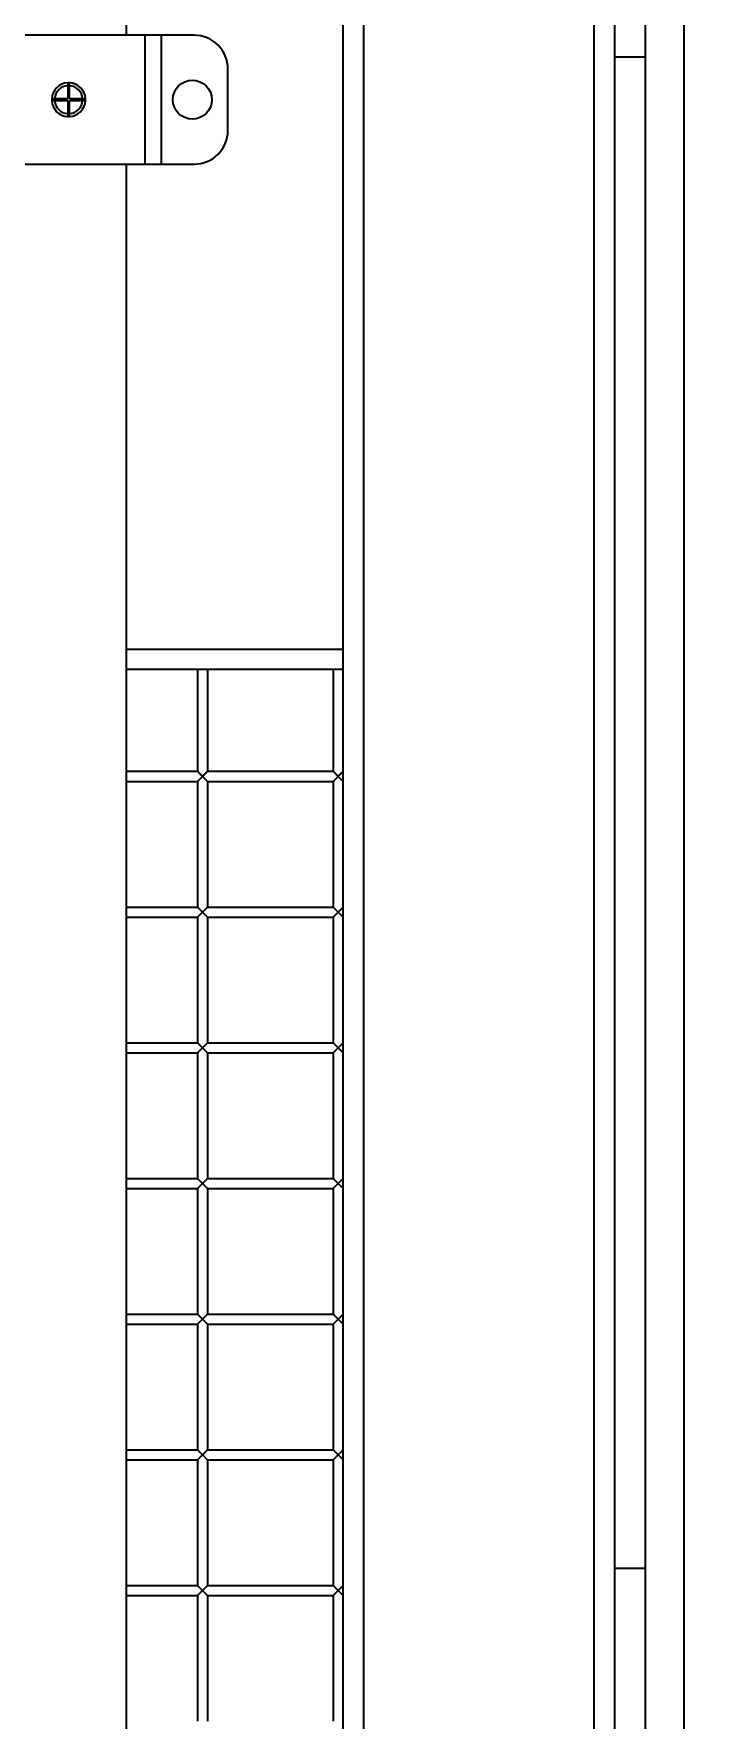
# Model space of a CAD drawing. Header units: millimetres. Extents: x 32496 to 166256, y 3504 to 23939.
# Drawn here: x 144652.9 to 144849.2, y 13085.1 to 13582.2 of the extents above; entities that cross this region are included whole.
import ezdxf

# ---------------------------------------------------------------- set-up
doc = ezdxf.new("R2010")
doc.units = ezdxf.units.MM
doc.layers.get('0').update_dxf_attribs({"lineweight": 35})
doc.layers.add('THICK', color=7, linetype='Continuous', lineweight=0)
doc.styles.add('TH_GBDIM', font='仿宋_GB2312.ttf', dxfattribs={"width": 0.8})
doc.dimstyles.new('TH_GBDIM', dxfattribs={"dimscale": 42, "dimtxt": 3, "dimasz": 3, "dimexe": 1.2, "dimexo": 0, "dimgap": 1, "dimtad": 1, "dimdec": 1, "dimdsep": 46, "dimtxsty": 'TH_GBDIM', "dimcen": 2.5, "dimdle": 252, "dimclrd": 4, "dimclre": 4, "dimclrt": 3, "dimadec": 0, "dimazin": 2, "dimtfac": 0.714286, "dimtdec": 1, "dimtmove": 0, "dimatfit": 3, "dimfxl": 1, "dimtolj": 1, "dimarcsym": 0})

# ---------------------------------------------------------------- blocks, each defined once
blk = doc.blocks.new('8-1250')
at = {"linetype": 'Continuous'}
for p, q in [((-3751.63, -34591.29), (-3751.63, -32232.29)), ((-3846.13, -32251.79), (-3846.13, -34571.79)), ((-3778.13, -34571.79), (-3778.13, -32251.79)), ((-3772.13, -32251.79), (-3772.13, -34571.79)), ((-3916.13, -32393.79), (-3916.13, -33324.79)), ((-3763.13, -32421.29), (-3763.13, -34421.29)), ((-3852.13, -33511.79), (-3852.13, -33311.79)), ((-3896.13, -33324.79), (-3970.13, -33324.79)), ((-3910.63, -33324.79), (-3910.63, -33362.79)), ((-3905.83, -33324.79), (-3905.83, -33362.79)), ((-3763.13, -33331.29), (-3772.13, -33331.29)), ((-3886.13, -33352.79), (-3886.13, -33334.79)), ((-3933.38, -33338.8), (-3933.38, -33343.54)), ((-3932.88, -33343.54), (-3932.88, -33338.8)), ((-3933.38, -33343.54), (-3938.12, -33343.54)), ((-3938.12, -33344.04), (-3933.38, -33344.04)), ((-3933.38, -33344.04), (-3933.38, -33348.78)), ((-3928.13, -33343.54), (-3932.88, -33343.54)), ((-3932.88, -33348.78), (-3932.88, -33344.04)), ((-3932.88, -33344.04), (-3928.13, -33344.04)), ((-3970.13, -33362.79), (-3896.13, -33362.79)), ((-3916.13, -33362.79), (-3916.13, -34431.79)), ((-3916.13, -33505.79), (-3852.13, -33505.79)), ((-3852.13, -33511.79), (-3916.13, -33511.79)), ((-3895.13, -33511.79), (-3895.13, -33541.79)), ((-3892.13, -33511.79), (-3892.13, -33541.79)), ((-3855.13, -33511.79), (-3855.13, -33541.79)), ((-3852.13, -34414.79), (-3852.13, -33511.79)), ((-3916.13, -33541.79), (-3895.13, -33541.79)), ((-3916.13, -33544.79), (-3895.13, -33544.79)), ((-3895.13, -33544.79), (-3892.13, -33541.79)), ((-3892.13, -33544.79), (-3895.13, -33541.79)), ((-3895.13, -33544.79), (-3895.13, -33581.79)), ((-3895.01, -33544.67), (-3894.22, -33543.88)), ((-3894.22, -33543.88), (-3893.63, -33543.29)), ((-3892.13, -33541.79), (-3855.13, -33541.79)), ((-3892.13, -33544.79), (-3892.13, -33581.79)), ((-3892.13, -33544.79), (-3855.13, -33544.79)), ((-3855.13, -33544.79), (-3852.13, -33541.79)), ((-3852.13, -33544.79), (-3855.13, -33541.79)), ((-3855.13, -33544.79), (-3855.13, -33581.79)), ((-3855.01, -33544.67), (-3854.22, -33543.88)), ((-3854.22, -33543.88), (-3853.63, -33543.29)), ((-3916.13, -33581.79), (-3895.13, -33581.79)), ((-3916.13, -33584.79), (-3895.13, -33584.79)), ((-3895.13, -33584.79), (-3892.13, -33581.79)), ((-3892.13, -33584.79), (-3895.13, -33581.79)), ((-3895.13, -33584.79), (-3895.13, -33621.79)), ((-3895.01, -33584.67), (-3894.22, -33583.88)), ((-3894.22, -33583.88), (-3893.63, -33583.29)), ((-3892.13, -33581.79), (-3855.13, -33581.79)), ((-3892.13, -33584.79), (-3892.13, -33621.79)), ((-3892.13, -33584.79), (-3855.13, -33584.79)), ((-3855.13, -33584.79), (-3852.13, -33581.79)), ((-3852.13, -33584.79), (-3855.13, -33581.79)), ((-3855.13, -33584.79), (-3855.13, -33621.79)), ((-3855.01, -33584.67), (-3854.22, -33583.88)), ((-3854.22, -33583.88), (-3853.63, -33583.29)), ((-3916.13, -33621.79), (-3895.13, -33621.79)), ((-3916.13, -33624.79), (-3895.13, -33624.79)), ((-3895.13, -33624.79), (-3892.13, -33621.79)), ((-3892.13, -33624.79), (-3895.13, -33621.79)), ((-3895.13, -33624.79), (-3895.13, -33661.79)), ((-3895.01, -33624.67), (-3894.22, -33623.88)), ((-3894.22, -33623.88), (-3893.63, -33623.29)), ((-3892.13, -33621.79), (-3855.13, -33621.79)), ((-3892.13, -33624.79), (-3892.13, -33661.79)), ((-3892.13, -33624.79), (-3855.13, -33624.79)), ((-3855.13, -33624.79), (-3852.13, -33621.79)), ((-3852.13, -33624.79), (-3855.13, -33621.79)), ((-3855.13, -33624.79), (-3855.13, -33661.79)), ((-3855.01, -33624.67), (-3854.22, -33623.88)), ((-3854.22, -33623.88), (-3853.63, -33623.29)), ((-3916.13, -33661.79), (-3895.13, -33661.79)), ((-3895.13, -33664.79), (-3892.13, -33661.79)), ((-3892.13, -33664.79), (-3895.13, -33661.79)), ((-3895.01, -33664.67), (-3894.22, -33663.88)), ((-3894.22, -33663.88), (-3893.63, -33663.29)), ((-3892.13, -33661.79), (-3855.13, -33661.79)), ((-3855.13, -33664.79), (-3852.13, -33661.79)), ((-3852.13, -33664.79), (-3855.13, -33661.79)), ((-3855.01, -33664.67), (-3854.22, -33663.88)), ((-3854.22, -33663.88), (-3853.63, -33663.29)), ((-3916.13, -33664.79), (-3895.13, -33664.79)), ((-3895.13, -33664.79), (-3895.13, -33701.79)), ((-3892.13, -33664.79), (-3892.13, -33701.79)), ((-3892.13, -33664.79), (-3855.13, -33664.79)), ((-3855.13, -33664.79), (-3855.13, -33701.79)), ((-3916.13, -33701.79), (-3895.13, -33701.79)), ((-3892.13, -33704.79), (-3895.13, -33701.79)), ((-3895.13, -33704.79), (-3892.13, -33701.79)), ((-3895.01, -33704.67), (-3894.22, -33703.88)), ((-3894.22, -33703.88), (-3893.63, -33703.29)), ((-3892.13, -33701.79), (-3855.13, -33701.79)), ((-3855.13, -33704.79), (-3852.13, -33701.79)), ((-3852.13, -33704.79), (-3855.13, -33701.79)), ((-3855.01, -33704.67), (-3854.22, -33703.88)), ((-3854.22, -33703.88), (-3853.63, -33703.29)), ((-3916.13, -33704.79), (-3895.13, -33704.79)), ((-3895.13, -33704.79), (-3895.13, -33741.79)), ((-3892.13, -33704.79), (-3892.13, -33741.79)), ((-3892.13, -33704.79), (-3855.13, -33704.79)), ((-3855.13, -33704.79), (-3855.13, -33741.79)), ((-3916.13, -33741.79), (-3895.13, -33741.79)), ((-3892.13, -33744.79), (-3895.13, -33741.79)), ((-3895.13, -33744.79), (-3892.13, -33741.79)), ((-3895.01, -33744.67), (-3894.22, -33743.88)), ((-3894.22, -33743.88), (-3893.63, -33743.29)), ((-3892.13, -33741.79), (-3855.13, -33741.79)), ((-3852.13, -33744.79), (-3855.13, -33741.79)), ((-3855.13, -33744.79), (-3852.13, -33741.79)), ((-3855.01, -33744.67), (-3854.22, -33743.88)), ((-3854.22, -33743.88), (-3853.63, -33743.29)), ((-3916.13, -33744.79), (-3895.13, -33744.79)), ((-3895.13, -33744.79), (-3895.13, -33781.79)), ((-3892.13, -33744.79), (-3892.13, -33781.79)), ((-3892.13, -33744.79), (-3855.13, -33744.79)), ((-3855.13, -33744.79), (-3855.13, -33781.79)), ((-3763.13, -33776.79), (-3772.13, -33776.79)), ((-3916.13, -33781.79), (-3895.13, -33781.79)), ((-3892.13, -33784.79), (-3895.13, -33781.79)), ((-3895.13, -33784.79), (-3892.13, -33781.79)), ((-3895.01, -33784.67), (-3894.22, -33783.88)), ((-3894.22, -33783.88), (-3893.63, -33783.29)), ((-3892.13, -33781.79), (-3855.13, -33781.79)), ((-3852.13, -33784.79), (-3855.13, -33781.79)), ((-3855.13, -33784.79), (-3852.13, -33781.79)), ((-3855.01, -33784.67), (-3854.22, -33783.88)), ((-3854.22, -33783.88), (-3853.63, -33783.29)), ((-3916.13, -33784.79), (-3895.13, -33784.79)), ((-3895.13, -33784.79), (-3895.13, -33821.79)), ((-3892.13, -33784.79), (-3892.13, -33821.79)), ((-3892.13, -33784.79), (-3855.13, -33784.79)), ((-3855.13, -33784.79), (-3855.13, -33821.79))]:
    blk.add_line(p, q, dxfattribs=at)
for points in [[(-3893.63, -33543.29), (-3894.21, -33542.7), (-3894.69, -33542.23)], [(-3892.24, -33541.9), (-3892.56, -33542.22), (-3893.05, -33542.71), (-3893.63, -33543.29)], [(-3893.63, -33543.29), (-3893.04, -33543.88), (-3892.57, -33544.35), (-3892.13, -33544.79)], [(-3853.63, -33543.29), (-3854.21, -33542.7), (-3854.69, -33542.23)], [(-3852.24, -33541.9), (-3852.56, -33542.22), (-3853.05, -33542.71), (-3853.63, -33543.29)], [(-3853.63, -33543.29), (-3853.04, -33543.88), (-3852.57, -33544.35), (-3852.13, -33544.79)], [(-3893.63, -33583.29), (-3894.21, -33582.7), (-3894.69, -33582.23)], [(-3892.24, -33581.9), (-3892.56, -33582.22), (-3893.05, -33582.71), (-3893.63, -33583.29)], [(-3893.63, -33583.29), (-3893.04, -33583.88), (-3892.57, -33584.35), (-3892.13, -33584.79)], [(-3853.63, -33583.29), (-3854.21, -33582.7), (-3854.69, -33582.23)], [(-3852.24, -33581.9), (-3852.56, -33582.22), (-3853.05, -33582.71), (-3853.63, -33583.29)], [(-3853.63, -33583.29), (-3853.04, -33583.88), (-3852.57, -33584.35), (-3852.13, -33584.79)], [(-3893.63, -33623.29), (-3894.21, -33622.7), (-3894.69, -33622.23)], [(-3892.24, -33621.9), (-3892.56, -33622.22), (-3893.05, -33622.71), (-3893.63, -33623.29)], [(-3893.63, -33623.29), (-3893.04, -33623.88), (-3892.57, -33624.35), (-3892.13, -33624.79)], [(-3853.63, -33623.29), (-3854.21, -33622.7), (-3854.69, -33622.23)], [(-3852.24, -33621.9), (-3852.56, -33622.22), (-3853.05, -33622.71), (-3853.63, -33623.29)], [(-3853.63, -33623.29), (-3853.04, -33623.88), (-3852.57, -33624.35), (-3852.13, -33624.79)], [(-3893.63, -33663.29), (-3894.21, -33662.7), (-3894.69, -33662.23)], [(-3892.24, -33661.9), (-3892.56, -33662.22), (-3893.05, -33662.71), (-3893.63, -33663.29)], [(-3893.63, -33663.29), (-3893.04, -33663.88), (-3892.57, -33664.35), (-3892.13, -33664.79)], [(-3853.63, -33663.29), (-3854.21, -33662.7), (-3854.69, -33662.23)], [(-3852.24, -33661.9), (-3852.56, -33662.22), (-3853.05, -33662.71), (-3853.63, -33663.29)], [(-3853.63, -33663.29), (-3853.04, -33663.88), (-3852.57, -33664.35), (-3852.13, -33664.79)], [(-3893.63, -33703.29), (-3894.21, -33702.7), (-3894.69, -33702.23)], [(-3892.24, -33701.9), (-3892.56, -33702.22), (-3893.05, -33702.71), (-3893.63, -33703.29)], [(-3893.63, -33703.29), (-3893.04, -33703.88), (-3892.57, -33704.35), (-3892.13, -33704.79)], [(-3853.63, -33703.29), (-3854.21, -33702.7), (-3854.69, -33702.23)], [(-3852.24, -33701.9), (-3852.56, -33702.22), (-3853.05, -33702.71), (-3853.63, -33703.29)], [(-3853.63, -33703.29), (-3853.04, -33703.88), (-3852.57, -33704.35), (-3852.13, -33704.79)], [(-3893.63, -33743.29), (-3894.21, -33742.7), (-3894.69, -33742.23)], [(-3892.24, -33741.9), (-3892.56, -33742.22), (-3893.05, -33742.71), (-3893.63, -33743.29)], [(-3893.63, -33743.29), (-3893.04, -33743.88), (-3892.57, -33744.35), (-3892.13, -33744.79)], [(-3853.63, -33743.29), (-3854.21, -33742.7), (-3854.69, -33742.23)], [(-3852.24, -33741.9), (-3852.56, -33742.22), (-3853.05, -33742.71), (-3853.63, -33743.29)], [(-3853.63, -33743.29), (-3853.04, -33743.88), (-3852.57, -33744.35), (-3852.13, -33744.79)], [(-3893.63, -33783.29), (-3894.21, -33782.7), (-3894.69, -33782.23)], [(-3892.24, -33781.9), (-3892.56, -33782.22), (-3893.05, -33782.71), (-3893.63, -33783.29)], [(-3893.63, -33783.29), (-3893.04, -33783.88), (-3892.57, -33784.35), (-3892.13, -33784.79)], [(-3853.63, -33783.29), (-3854.21, -33782.7), (-3854.69, -33782.23)], [(-3852.24, -33781.9), (-3852.56, -33782.22), (-3853.05, -33782.71), (-3853.63, -33783.29)], [(-3853.63, -33783.29), (-3853.04, -33783.88), (-3852.57, -33784.35), (-3852.13, -33784.79)]]:
    blk.add_lwpolyline(points, dxfattribs=at)
blk.add_circle((-3896.63, -33343.79), 5.75, dxfattribs=at)
for centre, radius, start, end in [((-3896.13, -33334.79), 10, 0, 90), ((-3933.13, -33343.79), 5, 92.866, 177.134), ((-3933.13, -33343.79), 4.13, 93.467, 176.533), ((-3933.13, -33343.79), 5, 87.1589, 92.8509), ((-3933.13, -33343.79), 4, 86.4167, 93.5833), ((-3933.13, -33343.79), 5, 2.866, 87.134), ((-3933.13, -33343.79), 4.13, 3.467, 86.533), ((-3933.13, -33343.79), 5, 177.1543, 182.8564), ((-3933.13, -33343.79), 5, 182.866, 267.134), ((-3933.13, -33343.79), 4.13, 183.467, 266.533), ((-3933.13, -33343.79), 4, 176.4167, 183.5833), ((-3933.13, -33343.79), 5, 272.866, 357.134), ((-3933.13, -33343.79), 4.13, 273.467, 356.533), ((-3933.13, -33343.79), 4, 356.4167, 3.5833), ((-3933.13, -33343.79), 5, 357.1504, 2.851), ((-3933.13, -33343.79), 4, 266.4167, 273.5833), ((-3933.13, -33343.79), 5, 267.1534, 272.8459), ((-3896.13, -33352.79), 10, 270, 0)]:
    blk.add_arc(centre, radius, start, end, dxfattribs=at)

msp = doc.modelspace()

# ---------------------------------------------------------------- block references
at = {"color": 6}
msp.add_blockref('8-1250', (148596.331, 46906.597), dxfattribs=at)

# ---------------------------------------------------------------- leaders
at = {"layer": 'THICK', "lineweight": -3}
msp.add_leader([(146450.599, 13213.889), (145599.61, 11716.687), (143661.118, 11716.687)], dimstyle='TH_GBDIM', override={"dimscale": 30, "dimarcsym": 2}, dxfattribs=at)

doc.saveas('drawing.dxf')
